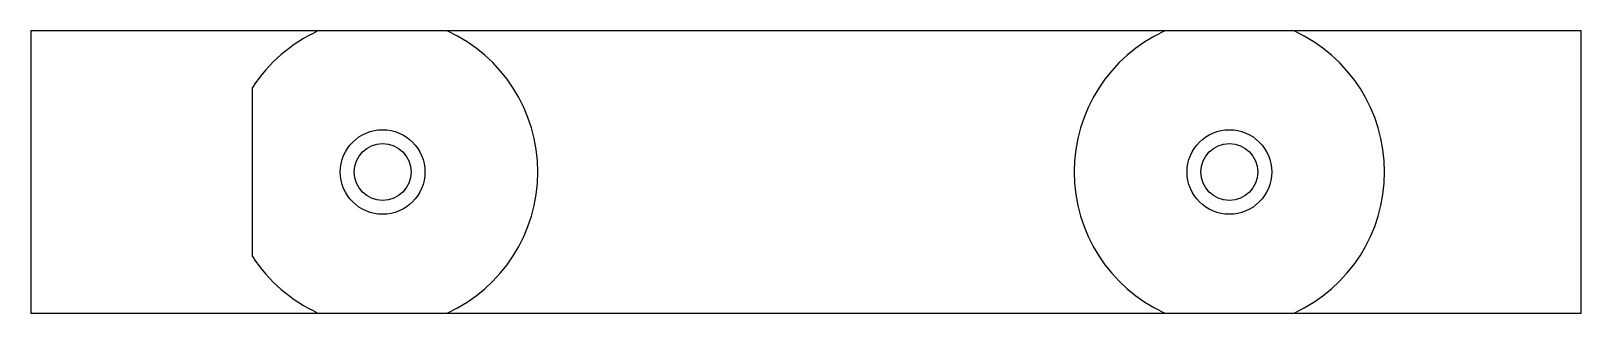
# Model space of a CAD drawing. Extents: x -2.75 to 2.75, y 0.63 to 1.63.
import ezdxf

# ---------------------------------------------------------------- set-up
doc = ezdxf.new("R2010")
doc.units = 0
doc.header["$MEASUREMENT"] = 0
doc.layers.get('0').update_dxf_attribs({"linetype": 'CONTINUOUS'})

msp = doc.modelspace()

# ---------------------------------------------------------------- linework, layer by layer
at = {"color": 7, "linetype": 'CONTINUOUS'}
for p, q in [((2.7459, 1.6336), (-2.7459, 1.6336)), ((-2.7459, 1.6336), (-2.7459, 0.6336)), ((2.7459, 0.6336), (2.7459, 1.6336)), ((-1.961, 0.8336), (-1.961, 1.4336)), ((-2.7459, 0.6336), (2.7459, 0.6336))]:
    msp.add_line(p, q, dxfattribs=at)
for centre, radius in [((-1.5, 1.1336), 0.15), ((1.5, 1.1336), 0.15), ((-1.5, 1.1336), 0.1005), ((1.5, 1.1336), 0.1005)]:
    msp.add_circle(centre, radius, dxfattribs=at)
for centre, start, end in [((-1.5, 1.1336), 114.62, 146.9443), ((-1.5, 1.1336), 294.62, 65.38), ((1.5, 1.1336), 114.62, 245.38), ((1.5, 1.1336), 294.62, 65.38), ((-1.5, 1.1336), 213.0557, 245.38)]:
    msp.add_arc(centre, 0.55, start, end, dxfattribs=at)

doc.saveas('drawing.dxf')
